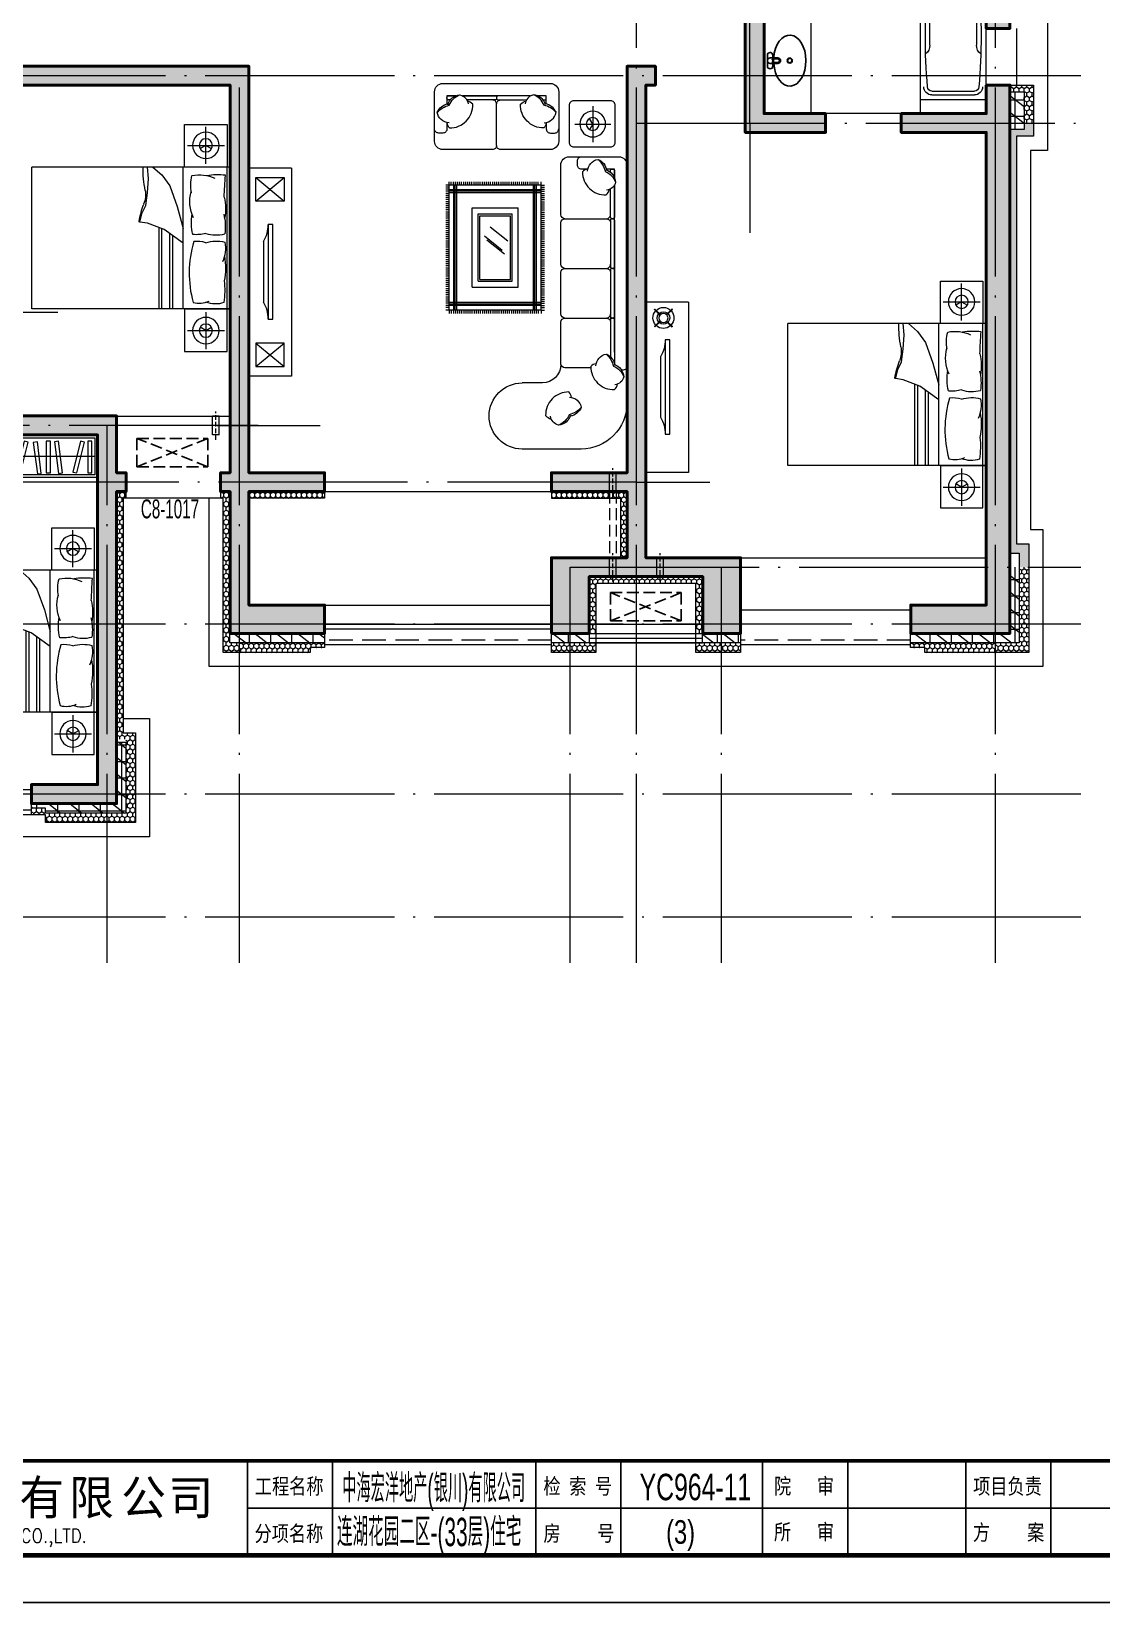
# Model space of a CAD drawing. Extents: x -32901 to 215436, y -92047 to 137701.
# Drawn here: x 193451 to 204771, y -92047 to -75425 of the extents above; entities that cross this region are included whole.
import ezdxf

# ---------------------------------------------------------------- set-up
doc = ezdxf.new("R2010")
doc.units = 0
doc.header["$LTSCALE"] = 1000
doc.header["$MEASUREMENT"] = 0
doc.linetypes.add('DASH', pattern=[0.35, 0.25, -0.1])
doc.linetypes.add('DOTE', pattern=[2.42, 2, -0.2, 0.02, -0.2])
for name, color, linetype, lineweight in [('AXIS', 3, 'CONTINUOUS', 20), ('DOTE', 1, 'CONTINUOUS', 9), ('LVTRY', 6, 'CONTINUOUS', 20), ('PUB_TEXT', 7, 'CONTINUOUS', 25), ('PUB_TITLE', 4, 'CONTINUOUS', 25), ('TK', 7, 'CONTINUOUS', 25), ('WINDOW', 4, 'CONTINUOUS', 20), ('保温', 71, 'CONTINUOUS', 15), ('剪力墙', 150, 'CONTINUOUS', 50), ('墙填充', 254, 'CONTINUOUS', 18), ('家具1', 8, 'CONTINUOUS', 15), ('栏杆', 40, 'CONTINUOUS', 18), ('洁具', 6, 'CONTINUOUS', 25), ('洞口层', 20, 'CONTINUOUS', 5), ('看线', 30, 'CONTINUOUS', 25), ('空心砖', 8, 'CONTINUOUS', 15), ('装饰墙', 11, 'CONTINUOUS', 15), ('装饰线', 201, 'CONTINUOUS', 18), ('门窗编号', 140, 'CONTINUOUS', 5)]:
    doc.layers.add(name, color=color, linetype=linetype, lineweight=lineweight)
doc.styles.add('-ROMANT', font='RomanT.shx', dxfattribs={"width": 0.9})
doc.styles.add('-宋体', font='NSimSun.ttf', dxfattribs={"width": 0.8})
doc.styles.add('_ST64S', font='txt.shx', dxfattribs={"width": 1.2, "bigfont": 'ST64S.shx'})
doc.styles.add('HZ', font='new-romd.shx', dxfattribs={"width": 0.7, "bigfont": 'hztxt.shx'})
doc.styles.add('HZFS', font='new-romc.shx', dxfattribs={"width": 0.7, "bigfont": 'hzfs.shx'})
doc.styles.add('ROM', font='NEW-ROMD.SHX', dxfattribs={"width": 0.8, "bigfont": 'HZTXT.SHX'})
pattern_1 = [(90, (489932.66, -145331.404), (27.4963, 47.625), [31.75, -63.5]), (330, (489932.66, -145331.404), (27.4963099, -47.6249943), [31.75, -63.5]), (30, (489932.66, -145331.404), (54.9926099, 5.7e-06), [-63.5, 31.75])]
pattern_2 = [(90, (422082.054, -83822.007), (27.4963, 47.625), [31.75, -63.5]), (330, (422082.054, -83822.007), (27.49631, -47.6249943), [31.75, -63.5]), (30, (422082.054, -83822.007), (54.99261, 5.7e-06), [-63.5, 31.75])]
pattern_3 = [(180, (422082.05, 20277.73), (0, 175), []), (142.125, (421882.05, 20277.73), (84.80764, 109.03833), []), (90, (421882.05, 20277.73), (225, 1e-14), [])]
pattern_4 = [(45, (8803.1, 34278.047), (-35.355339, 35.355339), []), (50, (8803.1, 34278.05), (143.452037, -12.550427), [15, -165]), (355, (8803.1, 34278.05), (-27.75027, 150.43843), [12, -132]), (100.4514, (8815.05, 34277), (115.701876, 137.88791), [12.74804, -140.22842]), (46.1842, (8803.1, 34318.05), (213.44821, -33.1038), [22.5, -247.5]), (96.6356, (8820.89, 34315.29), (186.93254, 194.82357), [19.12206, -210.3426]), (351.1842, (8803.1, 34318.05), (186.93239, 194.82372), [18, -198]), (21, (8823.1, 34308.05), (119.38141, -80.52378), [15, -165]), (326, (8823.1, 34308.05), (48.66307, 145.03001), [12, -132]), (71.4514, (8833.05, 34301.34), (168.044526, 64.5061), [12.74804, -140.22842]), (37.5, (8803.1, 34278.047), (2.431971, 66.578771), [0, -130.4, 0, -134, 0, -132.5]), (7.5, (8803.1, 34278.05), (52.613907, 78.882342), [0, -76.4, 0, -127.4, 0, -50.5]), (327.5, (8758.5, 34278.047), (106.764487, -4.510974), [0, -50, 0, -156, 0, -207]), (317.5, (8738.5, 34278.05), (116.637234, 20.020996), [0, -65, 0, -103.6, 0, -147])]

# ---------------------------------------------------------------- blocks, each defined once
blk = doc.blocks.new('j1')
at = {"layer": '洁具'}
for p, q in [((-29, 29), (-111, 29)), ((-29, 29), (-111, 29)), ((-111, 18), (-51, 18)), ((-111, 18), (-51, 18)), ((-58, 58), (-58, 29)), ((-58, 58), (-58, 29)), ((-58, 18), (-58, -18)), ((-58, 18), (-58, -18)), ((0, -58), (0, 58)), ((0, -58), (0, 58)), ((-111, -18), (-51, -18)), ((-111, -18), (-51, -18)), ((-29, -29), (-111, -29)), ((-29, -29), (-111, -29)), ((-58, -29), (-58, -58)), ((-58, -29), (-58, -58))]:
    blk.add_line(p, q, dxfattribs=at)
for radius in [27, 27, 22.5, 22.5]:
    blk.add_circle((-237, 0), radius, dxfattribs=at)
for centre, radius, start, end in [((-111, 0), 28.8, 90, 270), ((-111, 0), 28.8, 90, 270), ((-111, 0), 18, 90, 270), ((-111, 0), 18, 90, 270), ((-29, 58), 28.8, 0, 180), ((-29, 58), 28.8, 0, 180), ((-29, 0), 28.8, 141.3178, 218.6822), ((-29, 0), 28.8, 141.3178, 218.6822), ((-29, 0), 28.8, 270, 90), ((-29, 0), 28.8, 270, 90), ((-29, -58), 28.8, 180, 0), ((-29, -58), 28.8, 180, 0)]:
    blk.add_arc(centre, radius, start, end, dxfattribs=at)
at = {"layer": '洁具', "extrusion": (0, 0, -1)}
for start_param, end_param in [(1.677666, 7.747112), (1.677666, 7.747112), (1.50408, 1.637512), (1.50408, 1.637512)]:
    blk.add_ellipse((-237, 0), major_axis=(0, 270), ratio=0.633333, start_param=start_param, end_param=end_param, dxfattribs=at)
blk = doc.blocks.new('yg01')
at = {"layer": 'LVTRY'}
for p, q in [((0, -715), (0, 63)), ((0, 63), (1500, 63)), ((96, -309), (96, 63)), ((96, -309), (96, 63)), ((96, -309), (96, 63)), ((1500, 63), (1500, -715)), ((96, -77), (96, -309)), ((1404, -77), (1404, -576)), ((1448, -77), (1448, -576)), ((1448, -77), (1448, -576)), ((17, -392), (17, -261)), ((31, -248), (65, -248)), ((78, -300), (78, -261)), ((78, -392), (78, -352)), ((87, -309), (176, -309)), ((87, -309), (176, -309)), ((87, -344), (176, -344)), ((96, -715), (96, -344)), ((96, -715), (96, -344)), ((96, -715), (96, -344)), ((96, -344), (96, -576)), ((157, -337), (157, -316)), ((183, -337), (183, -316)), ((31, -405), (65, -405)), ((1500, -715), (0, -715))]:
    blk.add_line(p, q, dxfattribs=at)
for centre, radius in [((48, -326), 30.5), ((286, -326), 26.2)]:
    blk.add_circle(centre, radius, dxfattribs=at)
for centre, radius, start, end in [((750, -6932), 6933, 85.0209, 94.9791), ((1352, -77), 95.9, 0, 90), ((148, -77), 52.3, 90, 180), ((183, -162), 87.2, 94.7863, 180), ((750, -6932), 6881, 89.0758, 94.7863), ((863, 79), 131, 269.0758, 321.7771), ((1352, -77), 52.3, 0, 90), ((31, -261), 13.1, 90, 180), ((65, -261), 13.1, 0, 90), ((87, -300), 8.72, 180, 270), ((87, -352), 8.72, 90, 180), ((150, -316), 6.98, 0, 90), ((150, -337), 6.98, 270, 0), ((176, -316), 6.98, 0, 90), ((176, -337), 6.98, 270, 0), ((31, -392), 13.1, 180, 270), ((65, -392), 13.1, 270, 0), ((183, -491), 87.2, 180, 265.2137), ((148, -576), 52.3, 180, 270), ((750, 6279), 6933, 265.0209, 274.9791), ((750, 6279), 6881, 265.2137, 270.9242), ((863, -732), 131, 38.2229, 90.9242), ((1352, -576), 52.3, 270, 0), ((1352, -576), 95.9, 270, 0)]:
    blk.add_arc(centre, radius, start, end, dxfattribs=at)
blk = doc.blocks.new('ktj1')
at = {"layer": '洁具', "linetype": 'DASH', "ltscale": 0.5}
blk.add_lwpolyline([(750, 0), (750, 300), (0, 300), (750, 0), (0, 0), (750, 300), (0, 300), (0, 0)], dxfattribs=at)
blk = doc.blocks.new('chuang1')
at = {"layer": '家具1'}
for p, q in [((-1500, 0), (0, 0)), ((-1500, -474), (-1500, 0)), ((-1500, 0), (-1500, -2100)), ((0, 0), (0, -823)), ((0, 0), (0, -2100)), ((-1730, -456), (-1730, -64)), ((-1500, -35), (0, -35)), ((230, -456), (230, -64)), ((-1534, -260), (-1926, -260)), ((34, -260), (426, -260)), ((-1500, -500), (0, -500)), ((-724, -614, -270), (-1500, -614, -270)), ((-701, -645, -270), (-1500, -645, -270)), ((-806, -500, -270), (-660, -703, -270)), ((-417, -563, -270), (-649, -500, -270)), ((-198, -642, -270), (-417, -563, -270)), ((-83, -727, -270), (-198, -642, -270)), ((-650, -728, -270), (-1500, -728, -270)), ((-638, -759, -270), (-1500, -759, -270)), ((-660, -703, -270), (-593, -879, -270)), ((0, -823, -270), (-83, -727, -270)), ((-593, -879, -270), (-581, -958, -270)), ((-581, -958, -270), (-484, -934, -270)), ((-484, -934, -270), (-405, -897, -270)), ((-405, -897, -270), (-271, -879, -270)), ((-271, -879, -270), (-119, -867, -270)), ((-119, -867, -270), (0, -879, -270)), ((-1500, -2100), (0, -2100))]:
    blk.add_line(p, q, dxfattribs=at)
for points in [[(-1500, -35), (-1500, -485), (-1950, -485), (-1950, -35)], [(0, -35), (0, -485), (450, -485), (450, -35)]]:
    blk.add_lwpolyline(points, close=True, dxfattribs=at)
at = {"layer": '家具1', "elevation": -270}
for points in [[(-1434, -71, 0.177), (-1429, -259, -0.516596)], [(-800, -261, 0.14099), (-794, -61, 0.235245)], [(-701, -261, -0.14099), (-707, -61, -0.235245)], [(-87, -54, -0.074897), (-91, -250, 0.472817)], [(-800, -261, -0.104503), (-788, -387, -0.141432), (-1431, -395, -0.168206), (-1417, -225, 4.425392)]]:
    blk.add_lwpolyline(points, format="xyb", dxfattribs=at)
at = {"layer": '家具1'}
for points in [[(-1730, -260), (-1695, -199)], [(-1730, -260), (-1695, -321)], [(230, -260), (195, -199)], [(230, -260), (195, -321)]]:
    blk.add_lwpolyline(points, dxfattribs=at)
for centre, radius in [((-1730, -260), 140), ((230, -260), 140), ((-1730, -260), 70), ((230, -260), 70)]:
    blk.add_circle(centre, radius, dxfattribs=at)
for centre, radius, start, end in [((-1300, -930, -270), 869, 83.569, 98.88), ((-1068, -673, -270), 621, 78.4063, 102.5791), ((-862, -367, -270), 314, 77.5554, 116.5378), ((-628, -590, -270), 535, 76.04, 98.4751), ((-443, -579, -270), 527, 76.3427, 101.1841), ((-1741, 28496, -270), 28598, 272.8502, 273.3148), ((-469, -328, -270), 387, 348.2417, 24.8684), ((-347, -361, -270), 368, 164.1707, 185.9871), ((-588, 115, -270), 529, 256.3762, 280.1383), ((-367, -48, -270), 382, 243.8761, 286.1746), ((-194, -19, -270), 402, 258.9631, 284.8961), ((-574, -960, -270), 7.24, 160.2464, 271.1377), ((-789, 176, -270), 1163, 280.6617, 289.8806), ((-295, -1142, -270), 244, 78.6608, 113.7384), ((-24, 208, -270), 1132, 258.6608, 271.239)]:
    blk.add_arc(centre, radius, start, end, dxfattribs=at)
blk = doc.blocks.new('yg2')
at = {"layer": '家具1'}
for p, q in [((-1989, -402), (-1989, -66)), ((-1989, -66), (-1946, -66)), ((-1946, -66), (-1946, -402)), ((-1911, -75), (-1869, -66)), ((-1830, -402), (-1911, -75)), ((-1869, -66), (-1789, -393)), ((-1551, -402), (-1551, -66)), ((-1551, -66), (-1508, -66)), ((-1508, -66), (-1508, -402)), ((-1455, -407), (-1413, -73)), ((-1413, -73), (-1370, -78)), ((-1370, -78), (-1413, -412)), ((-1316, -75), (-1274, -66)), ((-1236, -402), (-1316, -75)), ((-1274, -66), (-1194, -393)), ((-1163, -407), (-1121, -73)), ((-1121, -73), (-1078, -78)), ((-1078, -78), (-1121, -412)), ((-1060, -402), (-1060, -66)), ((-1060, -66), (-1017, -66)), ((-1017, -66), (-1017, -402)), ((-800, -402), (-800, -66)), ((-800, -66), (-757, -66)), ((-757, -66), (-757, -402)), ((-700, -402), (-700, -66)), ((-700, -66), (-657, -66)), ((-657, -66), (-657, -402)), ((-622, -75), (-580, -66)), ((-541, -402), (-622, -75)), ((-580, -66), (-500, -393)), ((-422, -402), (-422, -66)), ((-422, -66), (-380, -66)), ((-380, -66), (-380, -402)), ((-330, -402), (-330, -66)), ((-330, -66), (-287, -66)), ((-287, -66), (-287, -402)), ((-30, -225), (-2020, -225)), ((-1946, -402), (-1989, -402)), ((-1789, -393), (-1830, -402)), ((-1508, -402), (-1551, -402)), ((-1413, -412), (-1455, -407)), ((-1194, -393), (-1236, -402)), ((-1121, -412), (-1163, -407)), ((-1017, -402), (-1060, -402)), ((-757, -402), (-800, -402)), ((-657, -402), (-700, -402)), ((-500, -393), (-541, -402)), ((-380, -402), (-422, -402)), ((-287, -402), (-330, -402))]:
    blk.add_line(p, q, dxfattribs=at)
for points in [[(-2050, 0), (-2050, -450), (0, -450), (0, 0)], [(-2020, -30), (-2020, -420), (-30, -420), (-30, -30)], [(-1678, -401), (-1636, -67), (-1593, -72), (-1636, -406)], [(-908, -401), (-866, -67), (-823, -72), (-865, -406)], [(-221, -401), (-179, -67), (-137, -72), (-179, -406)]]:
    blk.add_lwpolyline(points, close=True, dxfattribs=at)
blk = doc.blocks.new('tv2')
at = {"layer": '家具1'}
for p, q in [((-450, 0), (0, 0)), ((-450, 0), (-450, -1800)), ((0, 0), (0, -1800)), ((-222, -134), (-281, -75)), ((-218, -130), (-277, -71)), ((-95, -72), (-153, -131)), ((-90, -76), (-149, -135)), ((-221, -199), (-280, -257)), ((-217, -203), (-276, -262)), ((-96, -261), (-154, -202)), ((-91, -256), (-150, -198)), ((-450, -1800), (0, -1800))]:
    blk.add_line(p, q, dxfattribs=at)
blk.add_lwpolyline([(-205, -397), (-205, -1397), (-255, -1397), (-255, -397)], close=True, dxfattribs=at)
blk.add_lwpolyline([(-155, -576), (-155, -1217)], dxfattribs=at)
blk.add_circle((-186, -166), 48.2, dxfattribs=at)
for centre, radius, start, end in [((-186, -166), 111, 136.5508, 224.1481), ((-186, -166), 131, 133.6913, 136.3087), ((-186, -166), 111, 45.8519, 133.4492), ((-186, -166), 66.4, 137.5832, 223.5812), ((-186, -166), 66.4, 46.4188, 132.4168), ((-186, -166), 66.4, 317.5832, 41.2512), ((-186, -166), 111, 316.5508, 42.75), ((-186, -166), 131, 43.1013, 45.7189), ((-186, -166), 131, 224.2811, 226.8987), ((-186, -166), 111, 227.25, 313.4492), ((-186, -166), 66.4, 228.7488, 312.4168), ((-186, -166), 131, 313.6913, 316.3087), ((139, -397), 344, 179.8716, 211.2929), ((139, -1396), 344, 148.7071, 180.1284)]:
    blk.add_arc(centre, radius, start, end, dxfattribs=at)
blk = doc.blocks.new('sf1')
at = {"layer": '家具1'}
for p, q in [((-165, 5157), (-1036, 5157)), ((516, 951), (516, 4476)), ((-737, 4177), (-1036, 4177)), ((-464, 3904), (-464, 3278)), ((271, 2506), (271, 3790)), ((332, 1771), (332, 3889)), ((332, 3721), (332, 1243)), ((-2117, 3100), (-2167, 3100)), ((-2117, 3059), (-2167, 3059)), ((-2117, 3029), (-2167, 3029)), ((-2117, 3100), (-2117, 3150)), ((-2117, 3100), (-2117, 1249)), ((-757, 3100), (-2117, 3100)), ((-757, 3032), (-2117, 3032)), ((-2087, 3100), (-2087, 3150)), ((-2056, 3100), (-2056, 3150)), ((-2049, 3100), (-2049, 1249)), ((-2027, 3100), (-2027, 1249)), ((-2026, 3100), (-2026, 3150)), ((-2004, 3100), (-2004, 1249)), ((-1995, 3100), (-1995, 3150)), ((-1964, 3100), (-1964, 3150)), ((-1933, 3100), (-1933, 3150)), ((-1903, 3100), (-1903, 3150)), ((-1872, 3100), (-1872, 3150)), ((-1841, 3100), (-1841, 3150)), ((-1811, 3100), (-1811, 3150)), ((-1780, 3100), (-1780, 3150)), ((-1749, 3100), (-1749, 3150)), ((-1719, 3100), (-1719, 3150)), ((-1688, 3100), (-1688, 3150)), ((-1657, 3100), (-1657, 3150)), ((-1626, 3100), (-1626, 3150)), ((-1596, 3100), (-1596, 3150)), ((-1565, 3100), (-1565, 3150)), ((-1534, 3100), (-1534, 3150)), ((-1504, 3100), (-1504, 3150)), ((-1473, 3100), (-1473, 3150)), ((-1442, 3100), (-1442, 3150)), ((-1412, 3100), (-1412, 3150)), ((-1381, 3100), (-1381, 3150)), ((-1350, 3100), (-1350, 3150)), ((-1319, 3100), (-1319, 3150)), ((-1289, 3100), (-1289, 3150)), ((-1258, 3100), (-1258, 3150)), ((-1227, 3100), (-1227, 3150)), ((-1227, 3100), (-1227, 3150)), ((-1197, 3100), (-1197, 3150)), ((-1166, 3100), (-1166, 3150)), ((-1135, 3100), (-1135, 3150)), ((-1105, 3100), (-1105, 3150)), ((-1074, 3100), (-1074, 3150)), ((-1043, 3100), (-1043, 3150)), ((-1012, 3100), (-1012, 3150)), ((-982, 3100), (-982, 3150)), ((-951, 3100), (-951, 3150)), ((-920, 3100), (-920, 3150)), ((-890, 3100), (-890, 3150)), ((-869, 3100), (-869, 1249)), ((-859, 3100), (-859, 3150)), ((-847, 3100), (-847, 1249)), ((-828, 3100), (-828, 3150)), ((-824, 3100), (-824, 1249)), ((-798, 3100), (-798, 3150)), ((-757, 3100), (-757, 3150)), ((-757, 3100), (-707, 3100)), ((-757, 3100), (-757, 1249)), ((-757, 3059), (-707, 3059)), ((-757, 3029), (-707, 3029)), ((-464, 3156), (-464, 2543)), ((307, 3217), (295, 3217)), ((307, 3217), (295, 3217)), ((-2117, 2998), (-2167, 2998)), ((-2117, 2967), (-2167, 2967)), ((-2117, 2936), (-2167, 2936)), ((-2117, 2906), (-2167, 2906)), ((-2117, 2875), (-2167, 2875)), ((-2117, 2844), (-2167, 2844)), ((-2117, 2814), (-2167, 2814)), ((-757, 3010), (-2117, 3010)), ((-757, 2987), (-2117, 2987)), ((-757, 2998), (-707, 2998)), ((-757, 2967), (-707, 2967)), ((-757, 2936), (-707, 2936)), ((-757, 2906), (-707, 2906)), ((-757, 2875), (-707, 2875)), ((-757, 2844), (-707, 2844)), ((-757, 2814), (-707, 2814)), ((-2117, 2783), (-2167, 2783)), ((-2117, 2752), (-2167, 2752)), ((-2117, 2722), (-2167, 2722)), ((-2117, 2691), (-2167, 2691)), ((-2117, 2660), (-2167, 2660)), ((-2117, 2629), (-2167, 2629)), ((-2117, 2599), (-2167, 2599)), ((-2117, 2568), (-2167, 2568)), ((-1779, 2762), (-1779, 1586)), ((-1779, 2762), (-1094, 2762)), ((-1689, 2672), (-1689, 1676)), ((-1689, 2672), (-1184, 2672)), ((-1662, 2645), (-1662, 1703)), ((-1662, 2645), (-1211, 2645)), ((-1211, 2645), (-1211, 1703)), ((-1184, 2672), (-1184, 1676)), ((-1094, 2762), (-1094, 1586)), ((-757, 2783), (-707, 2783)), ((-757, 2752), (-707, 2752)), ((-757, 2722), (-707, 2722)), ((-757, 2691), (-707, 2691)), ((-757, 2660), (-707, 2660)), ((-757, 2629), (-707, 2629)), ((-757, 2599), (-707, 2599)), ((-757, 2568), (-707, 2568)), ((-2117, 2537), (-2167, 2537)), ((-2117, 2507), (-2167, 2507)), ((-2117, 2476), (-2167, 2476)), ((-2117, 2445), (-2167, 2445)), ((-2117, 2415), (-2167, 2415)), ((-2117, 2384), (-2167, 2384)), ((-2117, 2353), (-2167, 2353)), ((-757, 2537), (-707, 2537)), ((-757, 2507), (-707, 2507)), ((-757, 2476), (-707, 2476)), ((-757, 2445), (-707, 2445)), ((-757, 2415), (-707, 2415)), ((-757, 2384), (-707, 2384)), ((-757, 2353), (-707, 2353)), ((-464, 2421), (-464, 1808)), ((271, 1771), (271, 2457)), ((307, 2482), (295, 2482)), ((307, 2482), (295, 2482)), ((-2117, 2322), (-2167, 2322)), ((-2117, 2292), (-2167, 2292)), ((-2117, 2261), (-2167, 2261)), ((-2117, 2230), (-2167, 2230)), ((-2117, 2200), (-2167, 2200)), ((-2117, 2169), (-2167, 2169)), ((-2117, 2138), (-2167, 2138)), ((-2117, 2108), (-2167, 2108)), ((-1662, 2268), (-1663, 2268)), ((-1662, 2189), (-1663, 2189)), ((-1662, 2109), (-1663, 2109)), ((-1334, 2216), (-1597, 2005)), ((-1298, 2273), (-1562, 2062)), ((-757, 2322), (-707, 2322)), ((-757, 2292), (-707, 2292)), ((-757, 2261), (-707, 2261)), ((-757, 2230), (-707, 2230)), ((-757, 2200), (-707, 2200)), ((-757, 2169), (-707, 2169)), ((-757, 2138), (-707, 2138)), ((-757, 2108), (-707, 2108)), ((-2117, 2077), (-2167, 2077)), ((-2117, 2046), (-2167, 2046)), ((-2117, 2015), (-2167, 2015)), ((-2117, 1985), (-2167, 1985)), ((-2117, 1954), (-2167, 1954)), ((-2117, 1923), (-2167, 1923)), ((-2117, 1893), (-2167, 1893)), ((-2117, 1862), (-2167, 1862)), ((-1662, 2030), (-1663, 2030)), ((-1662, 1950), (-1663, 1950)), ((-1662, 1870), (-1663, 1870)), ((-1248, 2080), (-1512, 1869)), ((-757, 2077), (-707, 2077)), ((-757, 2046), (-707, 2046)), ((-757, 2015), (-707, 2015)), ((-757, 1985), (-707, 1985)), ((-757, 1954), (-707, 1954)), ((-757, 1923), (-707, 1923)), ((-757, 1893), (-707, 1893)), ((-757, 1862), (-707, 1862)), ((-2117, 1831), (-2167, 1831)), ((-2117, 1801), (-2167, 1801)), ((-2117, 1770), (-2167, 1770)), ((-2117, 1739), (-2167, 1739)), ((-2117, 1708), (-2167, 1708)), ((-2117, 1678), (-2167, 1678)), ((-2117, 1647), (-2167, 1647)), ((-1689, 1676), (-1184, 1676)), ((-1662, 1791), (-1663, 1791)), ((-1662, 1703), (-1211, 1703)), ((-757, 1831), (-707, 1831)), ((-757, 1801), (-707, 1801)), ((-757, 1770), (-707, 1770)), ((-757, 1739), (-707, 1739)), ((-757, 1708), (-707, 1708)), ((-757, 1678), (-707, 1678)), ((-757, 1647), (-707, 1647)), ((-464, 1686), (-464, 951)), ((271, 1722), (271, 1304)), ((307, 1747), (295, 1747)), ((307, 1747), (295, 1747)), ((332, 1243), (332, 1722)), ((-2117, 1616), (-2167, 1616)), ((-2117, 1586), (-2167, 1586)), ((-2117, 1555), (-2167, 1555)), ((-2117, 1524), (-2167, 1524)), ((-2117, 1494), (-2167, 1494)), ((-2117, 1463), (-2167, 1463)), ((-2117, 1432), (-2167, 1432)), ((-2117, 1401), (-2167, 1401)), ((-1779, 1586), (-1094, 1586)), ((-757, 1616), (-707, 1616)), ((-757, 1586), (-707, 1586)), ((-757, 1555), (-707, 1555)), ((-757, 1524), (-707, 1524)), ((-757, 1494), (-707, 1494)), ((-757, 1463), (-707, 1463)), ((-757, 1432), (-707, 1432)), ((-757, 1401), (-707, 1401)), ((-2117, 1371), (-2167, 1371)), ((-2117, 1340), (-2167, 1340)), ((-2117, 1309), (-2167, 1309)), ((-2117, 1279), (-2167, 1279)), ((-2117, 1249), (-2167, 1249)), ((-757, 1361), (-2117, 1361)), ((-757, 1339), (-2117, 1339)), ((-757, 1316), (-2117, 1316)), ((-2117, 1249), (-2117, 1199)), ((-757, 1249), (-2117, 1249)), ((-2087, 1249), (-2087, 1199)), ((-2056, 1249), (-2056, 1199)), ((-2026, 1249), (-2026, 1199)), ((-1995, 1249), (-1995, 1199)), ((-1964, 1249), (-1964, 1199)), ((-1933, 1249), (-1933, 1199)), ((-1903, 1249), (-1903, 1199)), ((-1872, 1249), (-1872, 1199)), ((-1841, 1249), (-1841, 1199)), ((-1811, 1249), (-1811, 1199)), ((-1780, 1249), (-1780, 1199)), ((-1749, 1249), (-1749, 1199)), ((-1719, 1249), (-1719, 1199)), ((-1688, 1249), (-1688, 1199)), ((-1657, 1249), (-1657, 1199)), ((-1626, 1249), (-1626, 1199)), ((-1596, 1249), (-1596, 1199)), ((-1565, 1249), (-1565, 1199)), ((-1534, 1249), (-1534, 1199)), ((-1504, 1249), (-1504, 1199)), ((-1473, 1249), (-1473, 1199)), ((-1442, 1249), (-1442, 1199)), ((-1412, 1249), (-1412, 1199)), ((-1381, 1249), (-1381, 1199)), ((-1350, 1249), (-1350, 1199)), ((-1319, 1249), (-1319, 1199)), ((-1289, 1249), (-1289, 1199)), ((-1258, 1249), (-1258, 1199)), ((-1227, 1249), (-1227, 1199)), ((-1227, 1249), (-1227, 1199)), ((-1197, 1249), (-1197, 1199)), ((-1166, 1249), (-1166, 1199)), ((-1135, 1249), (-1135, 1199)), ((-1105, 1249), (-1105, 1199)), ((-1074, 1249), (-1074, 1199)), ((-1043, 1249), (-1043, 1199)), ((-1012, 1249), (-1012, 1199)), ((-982, 1249), (-982, 1199)), ((-951, 1249), (-951, 1199)), ((-920, 1249), (-920, 1199)), ((-890, 1249), (-890, 1199)), ((-859, 1249), (-859, 1199)), ((-828, 1249), (-828, 1199)), ((-798, 1249), (-798, 1199)), ((-757, 1371), (-707, 1371)), ((-757, 1340), (-707, 1340)), ((-757, 1309), (-707, 1309)), ((-757, 1279), (-707, 1279)), ((-757, 1249), (-757, 1199)), ((-757, 1249), (-707, 1249)), ((-342, 828), (393, 828)), ((8, 77), (8, 611)), ((-259, 344), (275, 344))]:
    blk.add_line(p, q, dxfattribs=at)
for points in [[(-307, 4393, -0.165541), (-345, 4312, -0.425989), (-689, 4663, -0.121523), (-607, 4711, 7.115464)], [(-317, 4657, 0.306663), (-499, 4803, 0.30633), (-619, 4670, -0.872847)], [(-162, 4543, 0.14773), (-341, 4649, 0.213343), (-499, 4803, 0.178662)], [(-338, 4389, 0.356772), (-162, 4543, 0.249542), (-321, 4670, -9.61688)], [(59, 3895, -0.165541), (-22, 3933, -0.425989), (329, 4277, -0.121523), (377, 4196, 7.115464)], [(323, 3905, 0.306663), (469, 4088, 0.30633), (336, 4207, -0.872847)], [(210, 3751, 0.14773), (315, 3930, 0.213343), (469, 4088, 0.178662)], [(55, 3926, 0.356772), (210, 3751, 0.249542), (337, 3910, -9.61688)], [(209, 3217, 0.414214), (271, 3278)], [(209, 3217, -0.414214), (271, 3156)], [(209, 2482, 0.414214), (271, 2543)], [(209, 2482, -0.414214), (271, 2421)], [(209, 1747, 0.414214), (271, 1808)], [(209, 1747, -0.414214), (271, 1686)], [(-63, 1012, -0.165541), (-144, 1050, -0.425989), (207, 1394, -0.121523), (255, 1312, 7.115464)], [(87, 867, 0.14773), (193, 1046, 0.213343), (347, 1204, 0.178662)], [(201, 1021, 0.306663), (347, 1204, 0.30633), (214, 1323, -0.872847)], [(-63, 1012), (-158, 1012, 0.414214), (-219, 951), (-219, 889, 0.414214), (-158, 828)], [(-67, 1043, 0.356772), (87, 867, 0.249542), (215, 1026, -9.61688)], [(332, 1141), (332, 1012), (211, 1012, 0.414214)], [(271, 1059), (271, 1036, 0.414214), (295, 1012), (307, 1012, 0.414214), (332, 1036)], [(332, 1036), (332, 1141, 0.414214)], [(-2150, 321), (-2150, 416, 0.414214), (-2211, 477), (-2272, 477, 0.414214), (-2334, 416)], [(-680, 321), (-680, 416, -0.414214), (-619, 477), (-557, 477, -0.414214), (-496, 416)], [(-2119, 325, 0.356772), (-2295, 170, 0.249542), (-2136, 43, -9.61688)], [(-2150, 321, -0.165541), (-2112, 402, -0.425989), (-1768, 51, -0.121523), (-1850, 3, 7.115464)], [(-680, 321, 0.165541), (-718, 402, 0.425989), (-1062, 51, 0.121523), (-980, 3, -7.115464)], [(-711, 325, -0.356772), (-535, 170, -0.249542), (-694, 43, 9.61688)], [(-2295, 170, 0.14773), (-2116, 65, 0.213343), (-1958, -89, 0.178662)], [(-2021, -74), (-2150, -74), (-2150, 46, 0.414214)], [(-2140, 57, 0.306663), (-1958, -89, 0.30633), (-1838, 44, -0.872847)], [(-1415, 48, -0.414214), (-1476, -13)], [(-1415, 48, 0.414214), (-1354, -13)], [(-689, 57, -0.306663), (-872, -89, -0.30633), (-991, 44, 0.872847)], [(-535, 170, -0.14773), (-714, 65, -0.213343), (-872, -89, -0.178662)], [(-2103, -13), (-2125, -13, 0.414214), (-2150, -37), (-2150, -50, 0.414214), (-2125, -74)], [(-2125, -74), (-2021, -74, 0.414214)], [(-1919, -74), (-1439, -74, 0.414214), (-1415, -50), (-1415, -37, 0.414214), (-1439, -13), (-1857, -13, 0.414214)], [(-911, -74), (-1390, -74, -0.414214), (-1415, -50), (-1415, -37, -0.414214), (-1390, -13), (-972, -13, -0.414214)], [(-704, -74), (-809, -74, -0.414214)], [(-727, -13), (-704, -13, -0.414214), (-680, -37), (-680, -50, -0.414214), (-704, -74)]]:
    blk.add_lwpolyline(points, format="xyb", dxfattribs=at)
for points in [[(-403, 3952), (-22, 3952)], [(-403, 3217), (209, 3217)], [(-403, 2482), (209, 2482)], [(-403, 1747), (209, 1747)], [(-1415, 661), (-1415, 48)], [(8, 344), (-39, 426)], [(8, 344), (-39, 261)], [(-680, 46), (-680, -74), (-809, -74)], [(-911, -74), (-1919, -74)]]:
    blk.add_lwpolyline(points, dxfattribs=at)
for points in [[(-496, 600, 0.414214), (-619, 722), (-1354, 722, 0.414214), (-1415, 661, 0.414214), (-1476, 722), (-2211, 722, 0.414214), (-2334, 600), (-2334, -135, 0.414214), (-2211, -258), (-619, -258, 0.414214), (-496, -135)], [(272, 0), (-272, 0, -0.414214), (-340, 68), (-340, 613, -0.414214), (-272, 681), (272, 681, -0.414214), (340, 613), (340, 68, -0.414214)]]:
    blk.add_lwpolyline(points, format="xyb", close=True, dxfattribs=at)
for radius in [191, 95.3]:
    blk.add_circle((8, 344), radius, dxfattribs=at)
for centre, radius, start, end in [((-1036, 4667), 490, 90, 270), ((-165, 4476), 681, 0, 90), ((-737, 3904), 272, 0, 90), ((-403, 3891), 61.3, 90, 180), ((-403, 3278), 61.3, 180, 270), ((-403, 3156), 61.3, 90, 180), ((295, 3242), 24.5, 180, 270), ((295, 3193), 24.5, 90, 180), ((307, 3242), 24.5, 270, 0), ((307, 3193), 24.5, 0, 90), ((-403, 2543), 61.3, 180, 270), ((-403, 2421), 61.3, 90, 180), ((295, 2506), 24.5, 180, 270), ((295, 2457), 24.5, 90, 180), ((307, 2506), 24.5, 270, 0), ((307, 2457), 24.5, 0, 90), ((-403, 1808), 61.3, 180, 270), ((-403, 1686), 61.3, 90, 180), ((295, 1771), 24.5, 180, 270), ((295, 1722), 24.5, 90, 180), ((307, 1771), 24.5, 270, 0), ((307, 1722), 24.5, 0, 90), ((-342, 951), 123, 180, 270), ((393, 951), 123, 270, 0)]:
    blk.add_arc(centre, radius, start, end, dxfattribs=at)
at = {"layer": '家具1', "extrusion": (0, 0, -1)}
blk.add_ellipse((424, 3952), major_axis=(91.9, 0), ratio=0.365725, start_param=-1.47226, end_param=0, dxfattribs=at)
blk = doc.blocks.new('tv1')
at = {"layer": '家具1'}
for p, q in [((0, 2200), (0, 0)), ((450, 2200), (0, 2200)), ((450, 2200), (450, 0)), ((75, 1850), (375, 2100)), ((75, 2100), (375, 1850)), ((75, 100), (375, 350)), ((75, 350), (375, 100)), ((450, 0), (0, 0))]:
    blk.add_line(p, q, dxfattribs=at)
for points in [[(75, 2100), (375, 2100), (375, 1850), (75, 1850)], [(205, 1603), (205, 603), (255, 603), (255, 1603)], [(75, 100), (375, 100), (375, 350), (75, 350)]]:
    blk.add_lwpolyline(points, close=True, dxfattribs=at)
blk.add_lwpolyline([(155, 1424), (155, 783)], dxfattribs=at)
for centre, start, end in [((-139, 1603), 328.7071, 0.1284), ((-139, 604), 359.8716, 31.2929)]:
    blk.add_arc(centre, 344, start, end, dxfattribs=at)
blk = doc.blocks.new('剪力墙1')
at = {"layer": '墙填充'}
h = blk.add_hatch(dxfattribs=at)
h.set_pattern_fill('钢筋混凝土', color=256, scale=20, style=0)
h.set_pattern_definition(pattern_4)
h.paths.add_polyline_path([(286381, 70938), (286381, 72938), (286131, 72938), (286131, 69938), (286381, 69938), (286381, 70738), (288731, 70738), (288731, 69038), (288081, 69038), (288081, 68838), (288931, 68838), (288931, 71838), (288731, 71838), (288731, 70938)])
h = blk.add_hatch(dxfattribs=at)
h.set_pattern_fill('钢筋混凝土', color=256, scale=20, style=0)
h.set_pattern_definition(pattern_4)
h.paths.add_polyline_path([(290181, 69538), (289881, 69538), (289881, 69338), (289981, 69338), (289981, 64338), (288981, 64338), (288981, 63538), (289381, 63538), (289381, 64138), (290581, 64138), (290581, 63538), (290981, 63538), (290981, 64338), (290181, 64338), (290181, 65038), (290981, 65038), (290981, 65238), (290181, 65238)])
h = blk.add_hatch(dxfattribs=at)
h.set_pattern_fill('钢筋混凝土', color=256, scale=20, style=0)
h.set_pattern_definition([(45, (-188159.54, 103053.335), (-35.355339, 35.355339), []), (50, (-188159.54, 103053.33), (143.452037, -12.550427), [15, -165]), (355, (-188159.54, 103053.33), (-27.750267, 150.438427), [12, -132]), (100.4514, (-188147.59, 103052.29), (115.701876, 137.88791), [12.74804, -140.228422]), (46.1842, (-188159.54, 103093.33), (213.44821, -33.1038), [22.5, -247.5]), (96.6356, (-188141.75, 103090.58), (186.93254, 194.82357), [19.12206, -210.3426]), (351.1842, (-188159.54, 103093.33), (186.93239, 194.82372), [18, -198]), (21, (-188139.54, 103083.33), (119.38141, -80.523778), [15, -165]), (326, (-188139.54, 103083.33), (48.663066, 145.03001), [12, -132]), (71.4514, (-188129.59, 103076.62), (168.044526, 64.5061), [12.74804, -140.228422]), (37.5, (-188159.54, 103053.335), (2.431971, 66.578771), [0, -130.4, 0, -134, 0, -132.5]), (7.5, (-188159.54, 103053.335), (52.613907, 78.882342), [0, -76.4, 0, -127.4, 0, -50.5]), (327.5, (-188204.14, 103053.335), (106.764487, -4.5109743), [0, -50, 0, -156, 0, -207]), (317.5, (-188224.14, 103053.33), (116.637234, 20.020996), [0, -65, 0, -103.6, 0, -147])])
h.paths.add_polyline_path([(294181, 65238), (293381, 65238), (293381, 65038), (294181, 65038), (294181, 63838), (293381, 63838), (293381, 63538), (294381, 63538), (294381, 65038), (294481, 65038), (294481, 65238), (294381, 65238), (294381, 69338), (297031, 69338), (297031, 66838), (297231, 66838), (297231, 69338), (298981, 69338), (298981, 67038), (298981, 66838), (299181, 66838), (299181, 69338), (299181, 69538), (294181, 69538)])
h = blk.add_hatch(dxfattribs=at)
h.set_pattern_fill('钢筋混凝土', color=256, scale=20, style=0)
h.set_pattern_definition(pattern_4)
h.paths.add_polyline_path([(286381, 69038), (286381, 69338), (286131, 69338), (286131, 63538), (287181, 63538), (287181, 63838), (286381, 63838), (286381, 68838), (287281, 68838), (287281, 69038)])
h = blk.add_hatch(dxfattribs=at)
h.set_pattern_fill('钢筋混凝土', color=256, scale=20, style=0)
h.set_pattern_definition(pattern_4)
h.paths.add_polyline_path([(295781, 65638), (297981, 65638), (297981, 65838), (295581, 65838), (295581, 65238), (295481, 65238), (295481, 65038), (295581, 65038), (295581, 61738), (296481, 61738), (296481, 61938), (295781, 61938)])
at = {"layer": '剪力墙'}
for points in [[(288931, 71838), (288931, 68838), (288081, 68838), (288081, 69038), (288731, 69038), (288731, 70738), (286381, 70738), (286381, 69938), (286131, 69938), (286131, 72938), (286381, 72938), (286381, 70938), (288731, 70938), (288731, 71838)], [(290981, 63538), (290581, 63538), (290581, 64138), (289381, 64138), (289381, 63538), (288981, 63538), (288981, 64338), (289981, 64338), (289981, 69338), (289881, 69338), (289881, 69538), (290181, 69538), (290181, 65238), (290981, 65238), (290981, 65038), (290181, 65038), (290181, 64338), (290981, 64338)], [(286381, 69338), (286381, 69038), (287281, 69038), (287281, 68838), (286381, 68838), (286381, 63838), (287181, 63838), (287181, 63538), (286131, 63538), (286131, 69338)], [(297981, 65838), (297981, 65638), (295781, 65638), (295781, 61938), (296481, 61938), (296481, 61738), (295581, 61738), (295581, 65038), (295481, 65038), (295481, 65238), (295581, 65238), (295581, 65838)]]:
    blk.add_lwpolyline(points, close=True, dxfattribs=at)
blk.add_lwpolyline([(297031, 69338), (294381, 69338), (294381, 65238), (294481, 65238), (294481, 65038), (294381, 65038), (294381, 63538), (293381, 63538), (293381, 63838), (294181, 63838), (294181, 65038), (293381, 65038), (293381, 65238), (294181, 65238), (294181, 69538), (299181, 69538), (299181, 69338), (299181, 66838), (298981, 66838), (298981, 67038), (298981, 67038), (298981, 69338), (297231, 69338)], dxfattribs=at)
blk = doc.blocks.new('1')
at = {"layer": '洞口层', "linetype": 'DASH', "ltscale": 0.2}
blk.add_line((380920, -27067), (381220, -27067), dxfattribs=at)
at = {"layer": '洞口层'}
for p, q in [((380970, -27032), (381170, -27032)), ((380970, -27032), (380970, -27102)), ((381170, -27032), (381170, -27102)), ((380970, -27102), (381170, -27102))]:
    blk.add_line(p, q, dxfattribs=at)
blk = doc.blocks.new('tkq1')
at = {"layer": 'TK'}
for p, q in [((-38400, 2000), (-38400, 0)), ((-36600, 2000), (-36600, 0)), ((-32300, 2000), (-32300, 0)), ((-30500, 2000), (-30500, 0)), ((-27500, 2000), (-27500, 0)), ((-25700, 2000), (-25700, 0)), ((-23200, 2000), (-23200, 0)), ((-21400, 2000), (-21400, 0)), ((-10300, 1000), (-38400, 1000))]:
    blk.add_line(p, q, dxfattribs=at)
at = {"layer": 'TK', "const_width": 80}
blk.add_lwpolyline([(-55900, 0), (0, 0), (0, 2000), (-55900, 2000)], close=True, dxfattribs=at)
at = {"layer": 'TK'}
for s, height, style, width, p in [('有', 830, '_ST64S', 1.2, (-43224, 779)), ('公', 830, '_ST64S', 1.2, (-41071, 779)), ('工程名称', 333.1, '-宋体', 0.8, (-38243, 1295)), ('检 索 号', 333.1, '-宋体', 0.8, (-32138, 1295)), ('院   审', 333.1, '-宋体', 0.8, (-27259, 1299)), ('项目负责', 333.1, '-宋体', 0.8, (-23047, 1295)), ('限', 830, '_ST64S', 1.2, (-42173, 779)), ('司', 830, '_ST64S', 1.2, (-40070, 779)), ('分项名称', 333.1, '-宋体', 0.8, (-38249, 295)), ('房', 333, '-宋体', 0.8, (-32136, 299)), ('所   审', 333.1, '-宋体', 0.8, (-27260, 329)), ('方', 333, '-宋体', 0.8, (-23051, 319)), ('案', 333, '-宋体', 0.8, (-21904, 319)), ('NINGXIA ARCHITECTURE DESIGN & RESEARCH INSTITUTE CO.,LTD. ', 292.19, '-ROMANT', 0.88, (-52939, 268)), ('号', 333, '-宋体', 0.8, (-31000, 299))]:
    blk.add_text(s, height=height, dxfattribs=dict(at, style=style, width=width)).set_placement(p)
blk = doc.blocks.new('5tkA1+')
at = {"layer": 'PUB_TITLE'}
blk.add_lwpolyline([(0, 0), (52550, 0), (52550, 29700), (0, 29700)], close=True, dxfattribs=at)
at = {"layer": 'PUB_TITLE', "const_width": 50}
blk.add_lwpolyline([(1250, 500), (52050, 500), (52050, 29200), (1250, 29200)], close=True, dxfattribs=at)
at = {"layer": 'TK', "xscale": 0.5, "yscale": 0.5, "zscale": 0.5}
blk.add_blockref('tkq1', (52050, 500), dxfattribs=at)
at = {"layer": 'PUB_TEXT'}
for s, height, style, width, p in [('中海宏洋地产(银川)有限公司', 300, 'ROM', 0.5, (33854, 1060)), ('YC964-11', 280, 'HZFS', 0.7, (36999, 1083)), (' 连湖花园二区-(33层)住宅', 300, 'ROM', 0.55, (33736, 597))]:
    blk.add_text(s, height=height, dxfattribs=dict(at, style=style, width=width)).set_placement(p)
at = {"layer": 'TK', "style": 'ROM', "width": 0.75}
blk.add_text('(3)', height=250, dxfattribs=at).set_placement((37279, 622))

msp = doc.modelspace()

# ---------------------------------------------------------------- hatches: boundary and pattern name
at = {"layer": '保温', "ltscale": 500}
h = msp.add_hatch(dxfattribs=at)
h.set_pattern_fill('HONEY', color=256, scale=20, angle=90, style=0)
h.set_pattern_definition(pattern_2)
h.paths.add_polyline_path([(203951, -76064), (203801, -76064), (203801, -75994), (203871, -75994), (204051, -75994), (204051, -76394), (203951, -76394)])
h = msp.add_hatch(dxfattribs=at)
h.set_pattern_fill('HONEY', color=256, scale=20, angle=90, style=0)
h.set_pattern_definition(pattern_2)
h.paths.add_polyline_path([(203801, -76464), (203951, -76464), (203951, -76394), (204051, -76394), (204051, -76534), (203871, -76534), (203871, -80844), (204001, -80844), (204001, -81094), (203901, -81094), (203901, -80944), (203801, -80944)])
h.paths.add_polyline_path([(204096, -77051), (203807, -77051), (203807, -77276), (204096, -77276)], flags=9)
h.paths.add_polyline_path([(204016, -76719), (203727, -76719), (203727, -76944), (204016, -76944)], flags=9)
h = msp.add_hatch(dxfattribs=at)
h.set_pattern_fill('HONEY', color=256, scale=20, angle=90, style=0)
h.set_pattern_definition(pattern_2)
h.paths.add_polyline_path([(195751, -80294), (196551, -80294), (196551, -80364), (195751, -80364)])
h.paths.add_polyline_path([(196503, -80389), (196503, -80099), (196278, -80099), (196278, -80389)], flags=9)
h = msp.add_hatch(dxfattribs=at)
h.set_pattern_fill('HONEY', color=256, scale=20, angle=90, style=0)
h.set_pattern_definition(pattern_2)
h.paths.add_polyline_path([(194351, -80294), (194451, -80294), (194451, -80364), (194421, -80364), (194421, -81694), (194351, -81694)])
h = msp.add_hatch(dxfattribs=at)
h.set_pattern_fill('HONEY', color=256, scale=20, angle=90, style=0)
h.set_pattern_definition(pattern_2)
h.paths.add_polyline_path([(195481, -80364), (195451, -80364), (195451, -80294), (195551, -80294), (195551, -81694), (195481, -81694)])
h = msp.add_hatch(dxfattribs=at)
h.set_pattern_fill('HONEY', color=256, scale=20, angle=90, style=0)
h.set_pattern_definition(pattern_2)
h.paths.add_polyline_path([(198951, -80294), (199566, -80294), (199566, -80364), (198951, -80364)])
h.paths.add_polyline_path([(199566, -80294), (199585, -80294), (199579, -80364), (199566, -80364)])
h.paths.add_polyline_path([(199585, -80294), (199636, -80294), (199751, -80294), (199751, -80994), (199681, -80994), (199681, -80364), (199579, -80364)])
h = msp.add_hatch(dxfattribs=at)
h.set_pattern_fill('HONEY', color=256, scale=20, angle=90, style=0)
h.set_pattern_definition(pattern_2)
h.paths.add_polyline_path([(203901, -81094), (204001, -81094), (204001, -81694), (203901, -81694)])
h = msp.add_hatch(dxfattribs=at)
h.set_pattern_fill('HONEY', color=256, scale=20, angle=90, style=0)
h.set_pattern_definition([(90, (422082.054, 72327.727), (27.4963, 47.625), [31.75, -63.5]), (330, (422082.054, 72327.727), (27.4963099, -47.6249943), [31.75, -63.5]), (30, (422082.054, 72327.727), (54.9926099, 5.7e-06), [-63.5, 31.75])])
h.paths.add_polyline_path([(200127, -81194), (200551, -81194), (200551, -81694), (200481, -81694), (200481, -81264), (200135, -81264)])
h.paths.add_polyline_path([(199851, -81194), (200127, -81194), (200135, -81264), (199851, -81264)])
h.paths.add_polyline_path([(199575, -81194), (199851, -81194), (199851, -81264), (199565, -81264)])
h.paths.add_polyline_path([(199506, -81194), (199575, -81194), (199565, -81264), (199500, -81264)])
h.paths.add_polyline_path([(199351, -81194), (199506, -81194), (199500, -81264), (199421, -81264), (199421, -81694), (199351, -81694)])
h.paths.add_polyline_path([(200481, -81694), (200551, -81694), (200551, -81794), (200481, -81794)])
h.paths.add_polyline_path([(199351, -81694), (199421, -81694), (199421, -81794), (199351, -81794)])
h = msp.add_hatch(dxfattribs=at)
h.set_pattern_fill('HONEY', color=256, scale=20, angle=90, style=0)
h.set_pattern_definition(pattern_2)
h.paths.add_polyline_path([(194351, -81694), (194421, -81694), (194421, -82844), (194551, -82844), (194551, -83494), (194451, -83494), (194451, -82914), (194351, -82914)])
h = msp.add_hatch(dxfattribs=at)
h.set_pattern_fill('HONEY', color=256, scale=20, angle=90, style=0)
h.set_pattern_definition(pattern_2)
h.paths.add_polyline_path([(195481, -81694), (195551, -81694), (195551, -81794), (195551, -81894), (195651, -81894), (195651, -81994), (195481, -81994)])
h.paths.add_polyline_path([(196369, -82089), (196369, -81799), (196144, -81799), (196144, -82089)], flags=9)
h.paths.add_polyline_path([(196109, -81994), (196109, -81705), (195884, -81705), (195884, -81994)], flags=9)
h = msp.add_hatch(dxfattribs=at)
h.set_pattern_fill('HONEY', color=256, scale=20, angle=90, style=0)
h.set_pattern_definition(pattern_1)
h.paths.add_polyline_path([(195651, -81894), (196551, -81894), (196551, -81944), (196401, -81944), (196401, -81994), (195651, -81994)])
h.paths.add_polyline_path([(196369, -82089), (196369, -81799), (196144, -81799), (196144, -82089)], flags=9)
h.paths.add_polyline_path([(196109, -81994), (196109, -81705), (195884, -81705), (195884, -81994)], flags=9)
h = msp.add_hatch(dxfattribs=at)
h.set_pattern_fill('HONEY', color=256, scale=20, angle=90, style=0)
h.set_pattern_definition(pattern_2)
h.paths.add_polyline_path([(203901, -81894), (203901, -81694), (204001, -81694), (204001, -81994), (203651, -81994), (203651, -81894)])
h = msp.add_hatch(dxfattribs=at)
h.set_pattern_fill('HONEY', color=256, scale=20, angle=90, style=0)
h.set_pattern_definition(pattern_2)
h.paths.add_polyline_path([(199151, -81894), (199351, -81894), (199421, -81894), (199421, -81994), (199151, -81994)])
h.paths.add_polyline_path([(198951, -81894), (199151, -81894), (199151, -81994), (198951, -81994)])
h = msp.add_hatch(dxfattribs=at)
h.set_pattern_fill('HONEY', color=256, scale=20, angle=90, style=0)
h.set_pattern_definition(pattern_2)
h.paths.add_polyline_path([(200481, -81894), (200551, -81894), (200751, -81894), (200751, -81994), (200481, -81994)])
h.paths.add_polyline_path([(200751, -81894), (200951, -81894), (200951, -81994), (200751, -81994)])
h = msp.add_hatch(dxfattribs=at)
h.set_pattern_fill('HONEY', color=256, scale=20, angle=90, style=0)
h.set_pattern_definition(pattern_1)
h.paths.add_polyline_path([(202901, -81944), (202751, -81944), (202751, -81894), (203651, -81894), (203651, -81994), (202901, -81994)])
h = msp.add_hatch(dxfattribs=at)
h.set_pattern_fill('HONEY', color=256, scale=20, angle=90, style=0)
h.set_pattern_definition(pattern_2)
h.paths.add_polyline_path([(194451, -83494), (194551, -83494), (194551, -83794), (194251, -83794), (194251, -83694), (194451, -83694)])
h.paths.add_polyline_path([(193601, -83714), (193451, -83714), (193451, -83644), (193601, -83644), (193601, -83694), (194251, -83694), (194251, -83794), (193601, -83794)])
at = {"layer": '空心砖', "ltscale": 500}
h = msp.add_hatch(dxfattribs=at)
h.set_pattern_fill('空心砖', color=256, scale=50, style=0)
h.set_pattern_definition(pattern_3)
h.paths.add_polyline_path([(203801, -76394), (203951, -76394), (203951, -76464), (203801, -76464)])
h.paths.add_polyline_path([(203801, -76064), (203951, -76064), (203951, -76394), (203801, -76394)])
h = msp.add_hatch(dxfattribs=at)
h.set_pattern_fill('空心砖', color=256, scale=50, style=0)
h.set_pattern_definition(pattern_3)
h.paths.add_polyline_path([(202751, -81794), (203651, -81794), (203651, -81894), (202751, -81894)])
h.paths.add_polyline_path([(203651, -81794), (203801, -81794), (203801, -81694), (203901, -81694), (203901, -81894), (203651, -81894)])
h.paths.add_polyline_path([(203801, -81094), (203901, -81094), (203901, -81694), (203801, -81694)])
h = msp.add_hatch(dxfattribs=at)
h.set_pattern_fill('空心砖', color=256, scale=50, style=0)
h.set_pattern_definition(pattern_3)
h.paths.add_polyline_path([(195551, -81794), (195651, -81794), (195651, -81894), (195551, -81894)])
h.paths.add_polyline_path([(195651, -81794), (196551, -81794), (196551, -81894), (195651, -81894)])
h.paths.add_polyline_path([(196369, -82089), (196369, -81799), (196144, -81799), (196144, -82089)], flags=9)
h.paths.add_polyline_path([(196109, -81994), (196109, -81705), (195884, -81705), (195884, -81994)], flags=9)
h = msp.add_hatch(dxfattribs=at)
h.set_pattern_fill('空心砖', color=256, scale=50, style=0)
h.set_pattern_definition(pattern_3)
h.paths.add_polyline_path([(198951, -81794), (199151, -81794), (199151, -81894), (198951, -81894)])
h.paths.add_polyline_path([(199151, -81794), (199351, -81794), (199351, -81894), (199151, -81894)])
h.paths.add_polyline_path([(200551, -81794), (200751, -81794), (200751, -81894), (200551, -81894)])
h.paths.add_polyline_path([(200751, -81794), (200951, -81794), (200951, -81894), (200751, -81894)])
h = msp.add_hatch(dxfattribs=at)
h.set_pattern_fill('空心砖', color=256, scale=50, style=0)
h.set_pattern_definition(pattern_3)
h.paths.add_polyline_path([(193601, -83644), (193451, -83644), (193451, -83594), (194251, -83594), (194251, -83694), (193601, -83694)])
h.paths.add_polyline_path([(194251, -83594), (194351, -83594), (194351, -83494), (194451, -83494), (194451, -83694), (194251, -83694)])
h.paths.add_polyline_path([(194351, -82944), (194451, -82944), (194451, -83494), (194351, -83494)])

# ---------------------------------------------------------------- linework, layer by layer
at = {"layer": 'AXIS'}
for p, q in [((201051, -76394), (201051, -77556)), ((192751, -78394), (193731, -78394)), ((195415, -79594), (196505, -79594)), ((199851, -80194), (200627, -80194))]:
    msp.add_line(p, q, dxfattribs=at)
at = {"layer": 'DOTE', "linetype": 'DOTE'}
for p, q in [((199851, -85278), (199851, -66688)), ((203651, -85278), (203651, -66688)), ((201051, -76394), (201051, -72494)), ((204551, -75894), (166287, -75894)), ((195651, -85278), (195651, -75894)), ((199857, -76394), (204551, -76394)), ((195851, -79594), (174851, -79594)), ((194251, -85278), (194251, -79594)), ((199851, -80194), (170651, -80194)), ((199151, -85278), (199151, -81094)), ((199151, -81094), (204551, -81094)), ((200751, -85278), (200751, -81094)), ((204551, -81694), (166287, -81694)), ((204551, -83494), (166337, -83494)), ((204551, -84794), (166337, -84794))]:
    msp.add_line(p, q, dxfattribs=at)
at = {"layer": 'LVTRY'}
for p, q in [((201701, -76294), (201701, -74594)), ((202851, -74594), (202851, -76294))]:
    msp.add_line(p, q, dxfattribs=at)
at = {"layer": 'WINDOW'}
for p, q in [((202651, -76294), (201851, -76294)), ((194357, -79494), (195551, -79494)), ((198951, -80294), (196551, -80294)), ((200951, -80994), (203551, -80994)), ((196551, -81494), (198951, -81494))]:
    msp.add_line(p, q, dxfattribs=at)
for points in [[(198951, -81914), (196551, -81914)], [(202751, -81914), (200951, -81914)], [(193451, -83714), (191851, -83714), (191851, -83594)]]:
    msp.add_lwpolyline(points, dxfattribs=at)
at = {"layer": '保温'}
for p, q in [((203801, -75994), (203871, -75994)), ((194451, -80294), (194451, -80364)), ((195451, -80294), (195451, -80364))]:
    msp.add_line(p, q, dxfattribs=at)
for points in [[(203871, -75394), (203871, -75994), (204051, -75994), (204051, -76534), (203871, -76534), (203871, -80844), (204001, -80844), (204001, -81994), (202901, -81994), (202901, -81944), (202751, -81944), (202751, -81894)], [(196551, -81894), (196551, -81944), (196401, -81944), (196401, -81994), (195481, -81994), (195481, -80364), (194421, -80364), (194421, -82844), (194551, -82844), (194551, -83794), (193601, -83794), (193601, -83714), (193451, -83714), (193451, -83644)], [(196551, -80294), (196551, -80364), (195751, -80364)], [(198951, -80294), (198951, -80364), (199681, -80364), (199681, -80994)], [(200951, -81894), (200951, -81994), (200481, -81994), (200481, -81264), (199421, -81264), (199421, -81994), (198951, -81994), (198951, -81894)]]:
    msp.add_lwpolyline(points, dxfattribs=at)
at = {"layer": '保温', "linetype": 'DASH'}
for points in [[(198951, -81864), (196551, -81864)], [(202751, -81864), (200951, -81864)], [(193451, -83664), (191851, -83664)]]:
    msp.add_lwpolyline(points, dxfattribs=at)
at = {"layer": '栏杆'}
for p, q in [((196551, -81694), (198951, -81694)), ((196551, -81744), (198951, -81744)), ((199351, -81694), (200551, -81694)), ((199351, -81794), (200551, -81794)), ((199351, -81844), (200551, -81844))]:
    msp.add_line(p, q, dxfattribs=at)
for points in [[(200951, -81544), (202751, -81544)], [(191851, -83444), (193451, -83444)]]:
    msp.add_lwpolyline(points, dxfattribs=at)
at = {"layer": '洞口层', "linetype": 'DASH', "ltscale": 0.5}
for p, q in [((199566, -80294), (199566, -80994)), ((199636, -80294), (199636, -80994))]:
    msp.add_line(p, q, dxfattribs=at)
at = {"layer": '看线'}
msp.add_line((199351, -81894), (200551, -81894), dxfattribs=at)
at = {"layer": '装饰墙'}
for points in [[(203801, -76064), (203951, -76064), (203951, -76464), (203801, -76464)], [(202751, -81794), (203801, -81794), (203801, -80944), (203901, -80944), (203901, -81894), (202751, -81894)], [(195551, -81794), (196551, -81794), (196551, -81894), (195551, -81894)], [(198951, -81794), (199351, -81794), (199351, -81894), (198951, -81894)], [(200551, -81794), (200951, -81794), (200951, -81894), (200551, -81894)]]:
    msp.add_lwpolyline(points, close=True, dxfattribs=at)
msp.add_lwpolyline([(193451, -83644), (193451, -83594), (194351, -83594), (194351, -82944), (194451, -82944), (194451, -83694), (193601, -83694), (193601, -83644), (193451, -83644)], dxfattribs=at)
at = {"layer": '装饰线'}
for points in [[(198901, -71024), (198901, -68944), (203301, -68944), (203301, -70214), (203171, -70214), (203171, -72174), (204201, -72174), (204201, -76684), (204021, -76684), (204021, -80694), (204151, -80694), (204151, -82144), (195331, -82144), (195331, -80364)], [(194421, -82694), (194701, -82694), (194701, -83944), (192001, -83944), (192001, -85244), (178501, -85244), (178501, -83944), (175801, -83944), (175801, -82694), (176081, -82694)]]:
    msp.add_lwpolyline(points, dxfattribs=at)

# ---------------------------------------------------------------- block references
at = {"layer": 'LVTRY', "xscale": -0.9000000000232831, "yscale": 0.9000000000232831, "zscale": 0.8999999999999999, "rotation": 90}
msp.add_blockref('yg01', (202908, -74794), dxfattribs=at)
at = {"layer": 'LVTRY', "extrusion": (0, 0, -1), "zscale": -1, "rotation": 359.8292264483212}
msp.add_blockref('j1', (-201236, -75734), dxfattribs=at)
at = {"layer": '保温'}
msp.add_blockref('5tkA1+', (162886, -92047), dxfattribs=at)
at = {"layer": '家具1', "xscale": -0.7142857143189758, "yscale": 0.7142857143189758, "zscale": 0.7142857142857143, "rotation": 180}
msp.add_blockref('sf1', (199383, -76159), dxfattribs=at)
at = {"layer": '家具1', "xscale": -1, "rotation": 270}
for p in [(195557, -76860), (203551, -78516), (194151, -81126)]:
    msp.add_blockref('chuang1', p, dxfattribs=at)
at = {"layer": '家具1'}
msp.add_blockref('tv1', (195751, -79071), dxfattribs=at)
at = {"layer": '家具1', "xscale": -1}
for name, p in [('tv2', (199951, -78290)), ('yg2', (192101, -79694))]:
    msp.add_blockref(name, p, dxfattribs=at)
at = {"layer": '洞口层', "xscale": -1, "rotation": 270}
for p in [(222468, -460664), (226668, -461264), (226668, -462164), (227168, -462164)]:
    msp.add_blockref('1', p, dxfattribs=at)
at = {"layer": '空心砖', "xscale": -1}
msp.add_blockref('剪力墙1', (489933, -145331), dxfattribs=at)
at = {"layer": '装饰墙', "xscale": -1}
for p in [(195317, -80030), (200326, -81662)]:
    msp.add_blockref('ktj1', p, dxfattribs=at)

# ---------------------------------------------------------------- texts
at = {"layer": '门窗编号', "style": 'HZ', "width": 0.6}
msp.add_text('C8-1017', height=200, dxfattribs=at).set_placement((194609, -80576))

doc.saveas('drawing.dxf')
